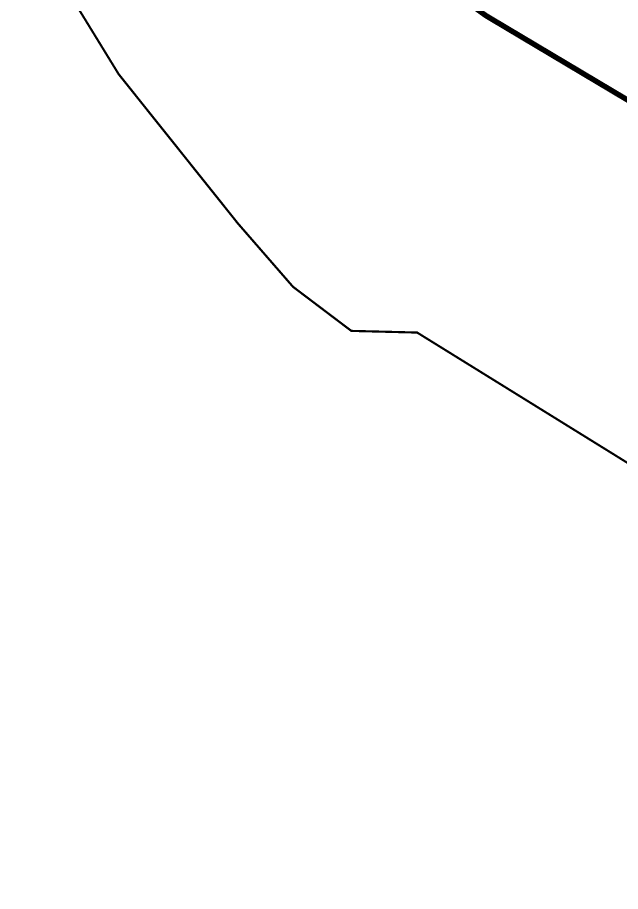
# Model space of a CAD drawing. Header units: metres. Extents: x 561401 to 594056, y 8460144 to 8508504.
# Drawn here: x 572069.4 to 572124.9, y 8471443.8 to 8471524.3 of the extents above; entities that cross this region are included whole.
import ezdxf

# ---------------------------------------------------------------- set-up
doc = ezdxf.new("R2010")
doc.units = ezdxf.units.M
doc.layers.add('1.1. DERECHO DE VIA', color=230, linetype='Continuous')
doc.layers.add('1.2. AFECTADOS BASE GRAFICA ESTATAL NO INSCRITO', color=30, linetype='Continuous')

msp = doc.modelspace()

# ---------------------------------------------------------------- linework, layer by layer
at = {"layer": '1.1. DERECHO DE VIA', "color": 230, "linetype": 'Continuous', "lineweight": 40, "ltscale": 0.2, "const_width": 0.5}
msp.add_lwpolyline([(572219.351, 8471470.716), (572201.349, 8471479.429), (572182.568, 8471486.172), (572164.357, 8471494.295), (572146.943, 8471504.116), (572129.704, 8471514.256), (572112.524, 8471524.494), (572096.341, 8471536.195), (572080.604, 8471548.537), (572064.884, 8471560.901), (572048.255, 8471571.968), (572030.133, 8471580.278), (572011.474, 8471587.478), (571992.783, 8471594.594), (571974.092, 8471601.71), (571955.416, 8471608.865), (571936.915, 8471616.457)], dxfattribs=at)
at = {"layer": '1.2. AFECTADOS BASE GRAFICA ESTATAL NO INSCRITO', "color": 64, "linetype": 'Continuous', "lineweight": -3, "const_width": 0.2}
msp.add_lwpolyline([(572072.292, 8471529.604), (572078.734, 8471519.103), (572089.713, 8471505.351), (572094.775, 8471499.526), (572100.144, 8471495.464), (572106.203, 8471495.31), (572134.671, 8471477.661), (572143.739, 8471474.82), (572147.19, 8471470.298), (572152.789, 8471470.604), (572157.851, 8471468.075), (572162.606, 8471460.716), (572168.819, 8471455.351), (572181.488, 8471444.744), (572189.388, 8471448.577), (572202.963, 8471444.668), (572206.964, 8471450.653), (572213.56, 8471446.667), (572218.239, 8471443.985), (572225.238, 8471458.287)], dxfattribs=at)

doc.saveas('drawing.dxf')
